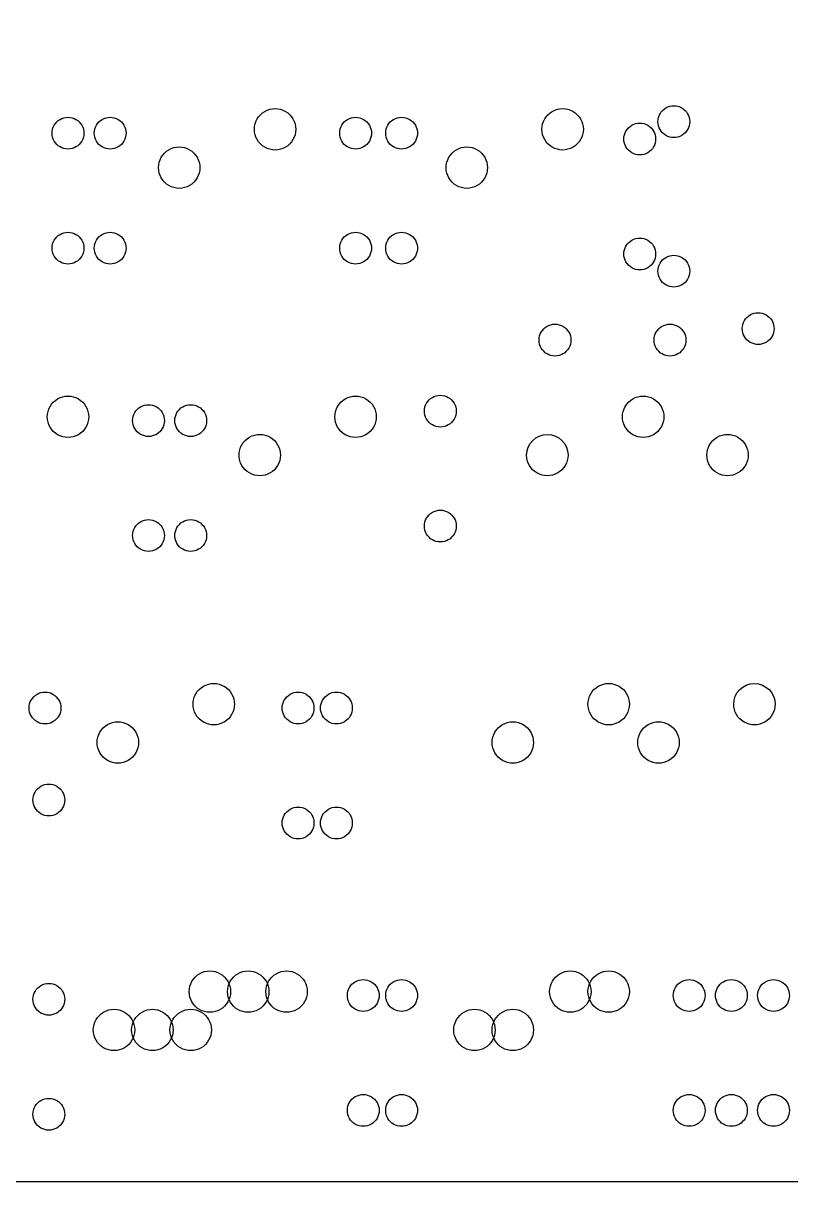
# Model space of a CAD drawing. Extents: x 2867 to 4104, y -2180 to -1756.
# Drawn here: x 3487.8 to 3632, y -2179.9 to -1962.2 of the extents above; entities that cross this region are included whole.
import ezdxf

# ---------------------------------------------------------------- set-up
doc = ezdxf.new("R2010")
doc.units = 0
doc.layers.get('0').update_dxf_attribs({"linetype": 'CONTINUOUS'})

msp = doc.modelspace()

# ---------------------------------------------------------------- linework, layer by layer
at = {"color": 7}
for points in [[(2867.184, -1755.8352), (4104.072, -1755.8352), (4104.072, -2179.9152), (2867.184, -2179.9152)], [(3612.996, -1980.7416)], [(3499.236, -1982.9016)], [(3507.156, -1982.9016)], [(3539.016, -1982.1816)], [(3553.236, -1982.9016)], [(3561.876, -1982.9016)], [(3593.016, -1982.1816)], [(3606.588, -1984.0032)], [(3521.016, -1989.3816)], [(3575.016, -1989.3816)], [(3619.368, -1997.3016)], [(3499.236, -2004.5016)], [(3507.156, -2004.5016)], [(3553.236, -2004.5016)], [(3561.876, -2004.5016)], [(3606.588, -2005.6032)], [(3612.996, -2008.8216)], [(3628.836, -2019.6216)], [(3590.676, -2021.7816)], [(3612.276, -2021.7816)], [(3569.148, -2035.1232)], [(3500.136, -2036.1816)], [(3514.356, -2036.9016)], [(3522.276, -2036.9016)], [(3554.136, -2036.1816)], [(3608.136, -2036.1816)], [(3536.136, -2043.3816)], [(3590.136, -2043.3816)], [(3623.976, -2043.3816)], [(3569.148, -2056.7232)], [(3514.356, -2058.5016)], [(3522.276, -2058.5016)], [(3494.916, -2090.9016)], [(3527.496, -2090.1816)], [(3542.436, -2090.9016)], [(3549.636, -2090.9016)], [(3601.656, -2090.1816)], [(3629.016, -2090.1816)], [(3509.496, -2097.3816)], [(3583.656, -2097.3816)], [(3611.016, -2097.3816)], [(3495.636, -2108.1816)], [(3542.436, -2112.5016)], [(3549.636, -2112.5016)], [(3495.636, -2145.6216)], [(3526.776, -2144.1816)], [(3533.976, -2144.1816)], [(3541.176, -2144.1816)], [(3554.676, -2144.9016)], [(3561.876, -2144.9016)], [(3594.456, -2144.1816)], [(3601.656, -2144.1816)], [(3615.876, -2144.9016)], [(3623.796, -2144.9016)], [(3631.716, -2144.9016)], [(3508.776, -2151.3816)], [(3515.976, -2151.3816)], [(3523.176, -2151.3816)], [(3576.456, -2151.3816)], [(3583.656, -2151.3816)], [(3495.636, -2167.2216)], [(3554.676, -2166.5016)], [(3561.876, -2166.5016)], [(3615.876, -2166.5016)], [(3623.796, -2166.5016)], [(3631.716, -2166.5016)]]:
    msp.add_lwpolyline(points, close=True, dxfattribs=at)
for points in [[(3533.184, -1978.814493), (3534.386951, -1978.119969), (3535.869049, -1978.119969), (3537.072, -1978.814493)], [(3587.184, -1978.814493), (3588.386951, -1978.119969), (3589.869049, -1978.119969), (3591.072, -1978.814493)], [(3607.02, -1980.7416), (3607.02, -1979.67409), (3607.58951, -1978.687671), (3608.514, -1978.153916)], [(3608.514, -1978.153916), (3609.43849, -1977.620161), (3610.57751, -1977.620161), (3611.502, -1978.153916)], [(3611.502, -1978.153916), (3612.42649, -1978.687671), (3612.996, -1979.67409), (3612.996, -1980.7416)], [(3493.26, -1982.9016), (3493.26, -1981.83409), (3493.82951, -1980.847671), (3494.754, -1980.313916)], [(3494.754, -1980.313916), (3495.67849, -1979.780161), (3496.81751, -1979.780161), (3497.742, -1980.313916)], [(3497.742, -1980.313916), (3498.66649, -1980.847671), (3499.236, -1981.83409), (3499.236, -1982.9016)], [(3501.18, -1982.9016), (3501.18, -1981.83409), (3501.74951, -1980.847671), (3502.674, -1980.313916)], [(3502.674, -1980.313916), (3503.59849, -1979.780161), (3504.73751, -1979.780161), (3505.662, -1980.313916)], [(3505.662, -1980.313916), (3506.58649, -1980.847671), (3507.156, -1981.83409), (3507.156, -1982.9016)], [(3531.24, -1982.1816), (3531.24, -1980.792551), (3531.981049, -1979.509018), (3533.184, -1978.814493)], [(3537.072, -1978.814493), (3538.274951, -1979.509018), (3539.016, -1980.792551), (3539.016, -1982.1816)], [(3547.26, -1982.9016), (3547.26, -1981.83409), (3547.82951, -1980.847671), (3548.754, -1980.313916)], [(3548.754, -1980.313916), (3549.67849, -1979.780161), (3550.81751, -1979.780161), (3551.742, -1980.313916)], [(3551.742, -1980.313916), (3552.66649, -1980.847671), (3553.236, -1981.83409), (3553.236, -1982.9016)], [(3555.9, -1982.9016), (3555.9, -1981.83409), (3556.46951, -1980.847671), (3557.394, -1980.313916)], [(3557.394, -1980.313916), (3558.31849, -1979.780161), (3559.45751, -1979.780161), (3560.382, -1980.313916)], [(3560.382, -1980.313916), (3561.30649, -1980.847671), (3561.876, -1981.83409), (3561.876, -1982.9016)], [(3585.24, -1982.1816), (3585.24, -1980.792551), (3585.981049, -1979.509018), (3587.184, -1978.814493)], [(3591.072, -1978.814493), (3592.274951, -1979.509018), (3593.016, -1980.792551), (3593.016, -1982.1816)], [(3608.514, -1983.329284), (3607.58951, -1982.795529), (3607.02, -1981.80911), (3607.02, -1980.7416)], [(3612.996, -1980.7416), (3612.996, -1981.80911), (3612.42649, -1982.795529), (3611.502, -1983.329284)], [(3494.754, -1985.489284), (3493.82951, -1984.955529), (3493.26, -1983.96911), (3493.26, -1982.9016)], [(3499.236, -1982.9016), (3499.236, -1983.96911), (3498.66649, -1984.955529), (3497.742, -1985.489284)], [(3502.674, -1985.489284), (3501.74951, -1984.955529), (3501.18, -1983.96911), (3501.18, -1982.9016)], [(3507.156, -1982.9016), (3507.156, -1983.96911), (3506.58649, -1984.955529), (3505.662, -1985.489284)], [(3533.184, -1985.548707), (3531.981049, -1984.854182), (3531.24, -1983.570649), (3531.24, -1982.1816)], [(3539.016, -1982.1816), (3539.016, -1983.570649), (3538.274951, -1984.854182), (3537.072, -1985.548707)], [(3548.754, -1985.489284), (3547.82951, -1984.955529), (3547.26, -1983.96911), (3547.26, -1982.9016)], [(3553.236, -1982.9016), (3553.236, -1983.96911), (3552.66649, -1984.955529), (3551.742, -1985.489284)], [(3557.394, -1985.489284), (3556.46951, -1984.955529), (3555.9, -1983.96911), (3555.9, -1982.9016)], [(3561.876, -1982.9016), (3561.876, -1983.96911), (3561.30649, -1984.955529), (3560.382, -1985.489284)], [(3587.184, -1985.548707), (3585.981049, -1984.854182), (3585.24, -1983.570649), (3585.24, -1982.1816)], [(3593.016, -1982.1816), (3593.016, -1983.570649), (3592.274951, -1984.854182), (3591.072, -1985.548707)], [(3600.612, -1984.0032), (3600.612, -1982.93569), (3601.18151, -1981.949271), (3602.106, -1981.415516)], [(3602.106, -1981.415516), (3603.03049, -1980.881761), (3604.16951, -1980.881761), (3605.094, -1981.415516)], [(3605.094, -1981.415516), (3606.01849, -1981.949271), (3606.588, -1982.93569), (3606.588, -1984.0032)], [(3602.106, -1986.590884), (3601.18151, -1986.057129), (3600.612, -1985.07071), (3600.612, -1984.0032)], [(3606.588, -1984.0032), (3606.588, -1985.07071), (3606.01849, -1986.057129), (3605.094, -1986.590884)], [(3611.502, -1983.329284), (3610.57751, -1983.863039), (3609.43849, -1983.863039), (3608.514, -1983.329284)], [(3497.742, -1985.489284), (3496.81751, -1986.023039), (3495.67849, -1986.023039), (3494.754, -1985.489284)], [(3505.662, -1985.489284), (3504.73751, -1986.023039), (3503.59849, -1986.023039), (3502.674, -1985.489284)], [(3513.24, -1989.3816), (3513.24, -1987.992551), (3513.981049, -1986.709018), (3515.184, -1986.014493)], [(3515.184, -1986.014493), (3516.386951, -1985.319969), (3517.869049, -1985.319969), (3519.072, -1986.014493)], [(3519.072, -1986.014493), (3520.274951, -1986.709018), (3521.016, -1987.992551), (3521.016, -1989.3816)], [(3537.072, -1985.548707), (3535.869049, -1986.243231), (3534.386951, -1986.243231), (3533.184, -1985.548707)], [(3551.742, -1985.489284), (3550.81751, -1986.023039), (3549.67849, -1986.023039), (3548.754, -1985.489284)], [(3560.382, -1985.489284), (3559.45751, -1986.023039), (3558.31849, -1986.023039), (3557.394, -1985.489284)], [(3567.24, -1989.3816), (3567.24, -1987.992551), (3567.981049, -1986.709018), (3569.184, -1986.014493)], [(3569.184, -1986.014493), (3570.386951, -1985.319969), (3571.869049, -1985.319969), (3573.072, -1986.014493)], [(3573.072, -1986.014493), (3574.274951, -1986.709018), (3575.016, -1987.992551), (3575.016, -1989.3816)], [(3591.072, -1985.548707), (3589.869049, -1986.243231), (3588.386951, -1986.243231), (3587.184, -1985.548707)], [(3605.094, -1986.590884), (3604.16951, -1987.124639), (3603.03049, -1987.124639), (3602.106, -1986.590884)], [(3515.184, -1992.748707), (3513.981049, -1992.054182), (3513.24, -1990.770649), (3513.24, -1989.3816)], [(3521.016, -1989.3816), (3521.016, -1990.770649), (3520.274951, -1992.054182), (3519.072, -1992.748707)], [(3569.184, -1992.748707), (3567.981049, -1992.054182), (3567.24, -1990.770649), (3567.24, -1989.3816)], [(3575.016, -1989.3816), (3575.016, -1990.770649), (3574.274951, -1992.054182), (3573.072, -1992.748707)], [(3519.072, -1992.748707), (3517.869049, -1993.443231), (3516.386951, -1993.443231), (3515.184, -1992.748707)], [(3573.072, -1992.748707), (3571.869049, -1993.443231), (3570.386951, -1993.443231), (3569.184, -1992.748707)], [(3493.26, -2004.5016), (3493.26, -2003.43409), (3493.82951, -2002.447671), (3494.754, -2001.913916)], [(3494.754, -2001.913916), (3495.67849, -2001.380161), (3496.81751, -2001.380161), (3497.742, -2001.913916)], [(3497.742, -2001.913916), (3498.66649, -2002.447671), (3499.236, -2003.43409), (3499.236, -2004.5016)], [(3501.18, -2004.5016), (3501.18, -2003.43409), (3501.74951, -2002.447671), (3502.674, -2001.913916)], [(3502.674, -2001.913916), (3503.59849, -2001.380161), (3504.73751, -2001.380161), (3505.662, -2001.913916)], [(3505.662, -2001.913916), (3506.58649, -2002.447671), (3507.156, -2003.43409), (3507.156, -2004.5016)], [(3547.26, -2004.5016), (3547.26, -2003.43409), (3547.82951, -2002.447671), (3548.754, -2001.913916)], [(3548.754, -2001.913916), (3549.67849, -2001.380161), (3550.81751, -2001.380161), (3551.742, -2001.913916)], [(3551.742, -2001.913916), (3552.66649, -2002.447671), (3553.236, -2003.43409), (3553.236, -2004.5016)], [(3555.9, -2004.5016), (3555.9, -2003.43409), (3556.46951, -2002.447671), (3557.394, -2001.913916)], [(3557.394, -2001.913916), (3558.31849, -2001.380161), (3559.45751, -2001.380161), (3560.382, -2001.913916)], [(3560.382, -2001.913916), (3561.30649, -2002.447671), (3561.876, -2003.43409), (3561.876, -2004.5016)], [(3602.106, -2003.015516), (3603.03049, -2002.481761), (3604.16951, -2002.481761), (3605.094, -2003.015516)], [(3494.754, -2007.089284), (3493.82951, -2006.555529), (3493.26, -2005.56911), (3493.26, -2004.5016)], [(3499.236, -2004.5016), (3499.236, -2005.56911), (3498.66649, -2006.555529), (3497.742, -2007.089284)], [(3502.674, -2007.089284), (3501.74951, -2006.555529), (3501.18, -2005.56911), (3501.18, -2004.5016)], [(3507.156, -2004.5016), (3507.156, -2005.56911), (3506.58649, -2006.555529), (3505.662, -2007.089284)], [(3548.754, -2007.089284), (3547.82951, -2006.555529), (3547.26, -2005.56911), (3547.26, -2004.5016)], [(3553.236, -2004.5016), (3553.236, -2005.56911), (3552.66649, -2006.555529), (3551.742, -2007.089284)], [(3557.394, -2007.089284), (3556.46951, -2006.555529), (3555.9, -2005.56911), (3555.9, -2004.5016)], [(3561.876, -2004.5016), (3561.876, -2005.56911), (3561.30649, -2006.555529), (3560.382, -2007.089284)], [(3600.612, -2005.6032), (3600.612, -2004.53569), (3601.18151, -2003.549271), (3602.106, -2003.015516)], [(3605.094, -2003.015516), (3606.01849, -2003.549271), (3606.588, -2004.53569), (3606.588, -2005.6032)], [(3602.106, -2008.190884), (3601.18151, -2007.657129), (3600.612, -2006.67071), (3600.612, -2005.6032)], [(3606.588, -2005.6032), (3606.588, -2006.67071), (3606.01849, -2007.657129), (3605.094, -2008.190884)], [(3607.02, -2008.8216), (3607.02, -2007.75409), (3607.58951, -2006.767671), (3608.514, -2006.233916)], [(3608.514, -2006.233916), (3609.43849, -2005.700161), (3610.57751, -2005.700161), (3611.502, -2006.233916)], [(3611.502, -2006.233916), (3612.42649, -2006.767671), (3612.996, -2007.75409), (3612.996, -2008.8216)], [(3497.742, -2007.089284), (3496.81751, -2007.623039), (3495.67849, -2007.623039), (3494.754, -2007.089284)], [(3505.662, -2007.089284), (3504.73751, -2007.623039), (3503.59849, -2007.623039), (3502.674, -2007.089284)], [(3551.742, -2007.089284), (3550.81751, -2007.623039), (3549.67849, -2007.623039), (3548.754, -2007.089284)], [(3560.382, -2007.089284), (3559.45751, -2007.623039), (3558.31849, -2007.623039), (3557.394, -2007.089284)], [(3605.094, -2008.190884), (3604.16951, -2008.724639), (3603.03049, -2008.724639), (3602.106, -2008.190884)], [(3608.514, -2011.409284), (3607.58951, -2010.875529), (3607.02, -2009.88911), (3607.02, -2008.8216)], [(3612.996, -2008.8216), (3612.996, -2009.88911), (3612.42649, -2010.875529), (3611.502, -2011.409284)], [(3611.502, -2011.409284), (3610.57751, -2011.943039), (3609.43849, -2011.943039), (3608.514, -2011.409284)], [(3622.86, -2019.6216), (3622.86, -2018.55409), (3623.42951, -2017.567671), (3624.354, -2017.033916)], [(3624.354, -2017.033916), (3625.27849, -2016.500161), (3626.41751, -2016.500161), (3627.342, -2017.033916)], [(3627.342, -2017.033916), (3628.26649, -2017.567671), (3628.836, -2018.55409), (3628.836, -2019.6216)], [(3584.7, -2021.7816), (3584.7, -2020.71409), (3585.26951, -2019.727671), (3586.194, -2019.193916)], [(3586.194, -2019.193916), (3587.11849, -2018.660161), (3588.25751, -2018.660161), (3589.182, -2019.193916)], [(3589.182, -2019.193916), (3590.10649, -2019.727671), (3590.676, -2020.71409), (3590.676, -2021.7816)], [(3606.3, -2021.7816), (3606.3, -2020.71409), (3606.86951, -2019.727671), (3607.794, -2019.193916)], [(3607.794, -2019.193916), (3608.71849, -2018.660161), (3609.85751, -2018.660161), (3610.782, -2019.193916)], [(3610.782, -2019.193916), (3611.70649, -2019.727671), (3612.276, -2020.71409), (3612.276, -2021.7816)], [(3624.354, -2022.209284), (3623.42951, -2021.675529), (3622.86, -2020.68911), (3622.86, -2019.6216)], [(3628.836, -2019.6216), (3628.836, -2020.68911), (3628.26649, -2021.675529), (3627.342, -2022.209284)], [(3586.194, -2024.369284), (3585.26951, -2023.835529), (3584.7, -2022.84911), (3584.7, -2021.7816)], [(3590.676, -2021.7816), (3590.676, -2022.84911), (3590.10649, -2023.835529), (3589.182, -2024.369284)], [(3607.794, -2024.369284), (3606.86951, -2023.835529), (3606.3, -2022.84911), (3606.3, -2021.7816)], [(3612.276, -2021.7816), (3612.276, -2022.84911), (3611.70649, -2023.835529), (3610.782, -2024.369284)], [(3589.182, -2024.369284), (3588.25751, -2024.903039), (3587.11849, -2024.903039), (3586.194, -2024.369284)], [(3610.782, -2024.369284), (3609.85751, -2024.903039), (3608.71849, -2024.903039), (3607.794, -2024.369284)], [(3627.342, -2022.209284), (3626.41751, -2022.743039), (3625.27849, -2022.743039), (3624.354, -2022.209284)], [(3492.36, -2036.1816), (3492.36, -2034.792551), (3493.101049, -2033.509018), (3494.304, -2032.814493)], [(3494.304, -2032.814493), (3495.506951, -2032.119969), (3496.989049, -2032.119969), (3498.192, -2032.814493)], [(3498.192, -2032.814493), (3499.394951, -2033.509018), (3500.136, -2034.792551), (3500.136, -2036.1816)], [(3546.36, -2036.1816), (3546.36, -2034.792551), (3547.101049, -2033.509018), (3548.304, -2032.814493)], [(3548.304, -2032.814493), (3549.506951, -2032.119969), (3550.989049, -2032.119969), (3552.192, -2032.814493)], [(3552.192, -2032.814493), (3553.394951, -2033.509018), (3554.136, -2034.792551), (3554.136, -2036.1816)], [(3563.172, -2035.1232), (3563.172, -2034.05569), (3563.74151, -2033.069271), (3564.666, -2032.535516)], [(3564.666, -2032.535516), (3565.59049, -2032.001761), (3566.72951, -2032.001761), (3567.654, -2032.535516)], [(3567.654, -2032.535516), (3568.57849, -2033.069271), (3569.148, -2034.05569), (3569.148, -2035.1232)], [(3600.36, -2036.1816), (3600.36, -2034.792551), (3601.101049, -2033.509018), (3602.304, -2032.814493)], [(3602.304, -2032.814493), (3603.506951, -2032.119969), (3604.989049, -2032.119969), (3606.192, -2032.814493)], [(3606.192, -2032.814493), (3607.394951, -2033.509018), (3608.136, -2034.792551), (3608.136, -2036.1816)], [(3508.38, -2036.9016), (3508.38, -2035.83409), (3508.94951, -2034.847671), (3509.874, -2034.313916)], [(3509.874, -2034.313916), (3510.79849, -2033.780161), (3511.93751, -2033.780161), (3512.862, -2034.313916)], [(3512.862, -2034.313916), (3513.78649, -2034.847671), (3514.356, -2035.83409), (3514.356, -2036.9016)], [(3516.3, -2036.9016), (3516.3, -2035.83409), (3516.86951, -2034.847671), (3517.794, -2034.313916)], [(3517.794, -2034.313916), (3518.71849, -2033.780161), (3519.85751, -2033.780161), (3520.782, -2034.313916)], [(3520.782, -2034.313916), (3521.70649, -2034.847671), (3522.276, -2035.83409), (3522.276, -2036.9016)], [(3564.666, -2037.710884), (3563.74151, -2037.177129), (3563.172, -2036.19071), (3563.172, -2035.1232)], [(3569.148, -2035.1232), (3569.148, -2036.19071), (3568.57849, -2037.177129), (3567.654, -2037.710884)], [(3494.304, -2039.548707), (3493.101049, -2038.854182), (3492.36, -2037.570649), (3492.36, -2036.1816)], [(3500.136, -2036.1816), (3500.136, -2037.570649), (3499.394951, -2038.854182), (3498.192, -2039.548707)], [(3509.874, -2039.489284), (3508.94951, -2038.955529), (3508.38, -2037.96911), (3508.38, -2036.9016)], [(3514.356, -2036.9016), (3514.356, -2037.96911), (3513.78649, -2038.955529), (3512.862, -2039.489284)], [(3517.794, -2039.489284), (3516.86951, -2038.955529), (3516.3, -2037.96911), (3516.3, -2036.9016)], [(3522.276, -2036.9016), (3522.276, -2037.96911), (3521.70649, -2038.955529), (3520.782, -2039.489284)], [(3548.304, -2039.548707), (3547.101049, -2038.854182), (3546.36, -2037.570649), (3546.36, -2036.1816)], [(3554.136, -2036.1816), (3554.136, -2037.570649), (3553.394951, -2038.854182), (3552.192, -2039.548707)], [(3602.304, -2039.548707), (3601.101049, -2038.854182), (3600.36, -2037.570649), (3600.36, -2036.1816)], [(3608.136, -2036.1816), (3608.136, -2037.570649), (3607.394951, -2038.854182), (3606.192, -2039.548707)], [(3498.192, -2039.548707), (3496.989049, -2040.243231), (3495.506951, -2040.243231), (3494.304, -2039.548707)], [(3512.862, -2039.489284), (3511.93751, -2040.023039), (3510.79849, -2040.023039), (3509.874, -2039.489284)], [(3520.782, -2039.489284), (3519.85751, -2040.023039), (3518.71849, -2040.023039), (3517.794, -2039.489284)], [(3530.304, -2040.014493), (3531.506951, -2039.319969), (3532.989049, -2039.319969), (3534.192, -2040.014493)], [(3552.192, -2039.548707), (3550.989049, -2040.243231), (3549.506951, -2040.243231), (3548.304, -2039.548707)], [(3567.654, -2037.710884), (3566.72951, -2038.244639), (3565.59049, -2038.244639), (3564.666, -2037.710884)], [(3582.36, -2043.3816), (3582.360001, -2041.234317), (3584.100717, -2039.493601), (3586.248, -2039.493601)], [(3586.248, -2039.493601), (3588.395283, -2039.493601), (3590.135999, -2041.234317), (3590.136, -2043.3816)], [(3606.192, -2039.548707), (3604.989049, -2040.243231), (3603.506951, -2040.243231), (3602.304, -2039.548707)], [(3618.144, -2040.014493), (3619.346951, -2039.319969), (3620.829049, -2039.319969), (3622.032, -2040.014493)], [(3528.36, -2043.3816), (3528.36, -2041.992551), (3529.101049, -2040.709018), (3530.304, -2040.014493)], [(3534.192, -2040.014493), (3535.394951, -2040.709018), (3536.136, -2041.992551), (3536.136, -2043.3816)], [(3616.2, -2043.3816), (3616.2, -2041.992551), (3616.941049, -2040.709018), (3618.144, -2040.014493)], [(3622.032, -2040.014493), (3623.234951, -2040.709018), (3623.976, -2041.992551), (3623.976, -2043.3816)], [(3530.304, -2046.748707), (3529.101049, -2046.054182), (3528.36, -2044.770649), (3528.36, -2043.3816)], [(3536.136, -2043.3816), (3536.136, -2044.770649), (3535.394951, -2046.054182), (3534.192, -2046.748707)], [(3584.304, -2046.748707), (3583.101049, -2046.054182), (3582.36, -2044.770649), (3582.36, -2043.3816)], [(3590.136, -2043.3816), (3590.136, -2044.770649), (3589.394951, -2046.054182), (3588.192, -2046.748707)], [(3618.144, -2046.748707), (3616.941049, -2046.054182), (3616.2, -2044.770649), (3616.2, -2043.3816)], [(3623.976, -2043.3816), (3623.976, -2044.770649), (3623.234951, -2046.054182), (3622.032, -2046.748707)], [(3534.192, -2046.748707), (3532.989049, -2047.443231), (3531.506951, -2047.443231), (3530.304, -2046.748707)], [(3588.192, -2046.748707), (3586.989049, -2047.443231), (3585.506951, -2047.443231), (3584.304, -2046.748707)], [(3622.032, -2046.748707), (3620.829049, -2047.443231), (3619.346951, -2047.443231), (3618.144, -2046.748707)], [(3563.172, -2056.7232), (3563.172, -2055.65569), (3563.74151, -2054.669271), (3564.666, -2054.135516)], [(3564.666, -2054.135516), (3565.59049, -2053.601761), (3566.72951, -2053.601761), (3567.654, -2054.135516)], [(3567.654, -2054.135516), (3568.57849, -2054.669271), (3569.148, -2055.65569), (3569.148, -2056.7232)], [(3508.38, -2058.5016), (3508.38, -2057.43409), (3508.94951, -2056.447671), (3509.874, -2055.913916)], [(3509.874, -2055.913916), (3510.79849, -2055.380161), (3511.93751, -2055.380161), (3512.862, -2055.913916)], [(3512.862, -2055.913916), (3513.78649, -2056.447671), (3514.356, -2057.43409), (3514.356, -2058.5016)], [(3516.3, -2058.5016), (3516.3, -2057.43409), (3516.86951, -2056.447671), (3517.794, -2055.913916)], [(3517.794, -2055.913916), (3518.71849, -2055.380161), (3519.85751, -2055.380161), (3520.782, -2055.913916)], [(3520.782, -2055.913916), (3521.70649, -2056.447671), (3522.276, -2057.43409), (3522.276, -2058.5016)], [(3564.666, -2059.310884), (3563.74151, -2058.777129), (3563.172, -2057.79071), (3563.172, -2056.7232)], [(3569.148, -2056.7232), (3569.148, -2057.79071), (3568.57849, -2058.777129), (3567.654, -2059.310884)], [(3509.874, -2061.089284), (3508.94951, -2060.555529), (3508.38, -2059.56911), (3508.38, -2058.5016)], [(3514.356, -2058.5016), (3514.356, -2059.56911), (3513.78649, -2060.555529), (3512.862, -2061.089284)], [(3517.794, -2061.089284), (3516.86951, -2060.555529), (3516.3, -2059.56911), (3516.3, -2058.5016)], [(3522.276, -2058.5016), (3522.276, -2059.56911), (3521.70649, -2060.555529), (3520.782, -2061.089284)], [(3512.862, -2061.089284), (3511.93751, -2061.623039), (3510.79849, -2061.623039), (3509.874, -2061.089284)], [(3520.782, -2061.089284), (3519.85751, -2061.623039), (3518.71849, -2061.623039), (3517.794, -2061.089284)], [(3567.654, -2059.310884), (3566.72951, -2059.844639), (3565.59049, -2059.844639), (3564.666, -2059.310884)], [(3519.72, -2090.1816), (3519.72, -2088.792551), (3520.461049, -2087.509018), (3521.664, -2086.814493)], [(3521.664, -2086.814493), (3522.866951, -2086.119969), (3524.349049, -2086.119969), (3525.552, -2086.814493)], [(3525.552, -2086.814493), (3526.754951, -2087.509018), (3527.496, -2088.792551), (3527.496, -2090.1816)], [(3593.88, -2090.1816), (3593.88, -2088.792551), (3594.621049, -2087.509018), (3595.824, -2086.814493)], [(3595.824, -2086.814493), (3597.026951, -2086.119969), (3598.509049, -2086.119969), (3599.712, -2086.814493)], [(3599.712, -2086.814493), (3600.914951, -2087.509018), (3601.656, -2088.792551), (3601.656, -2090.1816)], [(3621.24, -2090.1816), (3621.240001, -2088.034317), (3622.980717, -2086.293601), (3625.128, -2086.293601)], [(3625.128, -2086.293601), (3627.275283, -2086.293601), (3629.015999, -2088.034317), (3629.016, -2090.1816)], [(3488.94, -2090.9016), (3488.94, -2089.83409), (3489.50951, -2088.847671), (3490.434, -2088.313916)], [(3490.434, -2088.313916), (3491.35849, -2087.780161), (3492.49751, -2087.780161), (3493.422, -2088.313916)], [(3493.422, -2088.313916), (3494.34649, -2088.847671), (3494.916, -2089.83409), (3494.916, -2090.9016)], [(3536.46, -2090.9016), (3536.46, -2089.83409), (3537.02951, -2088.847671), (3537.954, -2088.313916)], [(3537.954, -2088.313916), (3538.87849, -2087.780161), (3540.01751, -2087.780161), (3540.942, -2088.313916)], [(3540.942, -2088.313916), (3541.86649, -2088.847671), (3542.436, -2089.83409), (3542.436, -2090.9016)], [(3543.66, -2090.9016), (3543.66, -2089.83409), (3544.22951, -2088.847671), (3545.154, -2088.313916)], [(3545.154, -2088.313916), (3546.07849, -2087.780161), (3547.21751, -2087.780161), (3548.142, -2088.313916)], [(3548.142, -2088.313916), (3549.06649, -2088.847671), (3549.636, -2089.83409), (3549.636, -2090.9016)], [(3490.434, -2093.489284), (3489.50951, -2092.955529), (3488.94, -2091.96911), (3488.94, -2090.9016)], [(3494.916, -2090.9016), (3494.916, -2091.96911), (3494.34649, -2092.955529), (3493.422, -2093.489284)], [(3521.664, -2093.548707), (3520.461049, -2092.854182), (3519.72, -2091.570649), (3519.72, -2090.1816)], [(3527.496, -2090.1816), (3527.496, -2091.570649), (3526.754951, -2092.854182), (3525.552, -2093.548707)], [(3537.954, -2093.489284), (3537.02951, -2092.955529), (3536.46, -2091.96911), (3536.46, -2090.9016)], [(3542.436, -2090.9016), (3542.436, -2091.96911), (3541.86649, -2092.955529), (3540.942, -2093.489284)], [(3545.154, -2093.489284), (3544.22951, -2092.955529), (3543.66, -2091.96911), (3543.66, -2090.9016)], [(3549.636, -2090.9016), (3549.636, -2091.96911), (3549.06649, -2092.955529), (3548.142, -2093.489284)], [(3595.824, -2093.548707), (3594.621049, -2092.854182), (3593.88, -2091.570649), (3593.88, -2090.1816)], [(3601.656, -2090.1816), (3601.656, -2091.570649), (3600.914951, -2092.854182), (3599.712, -2093.548707)], [(3623.184, -2093.548707), (3621.981049, -2092.854182), (3621.24, -2091.570649), (3621.24, -2090.1816)], [(3629.016, -2090.1816), (3629.016, -2091.570649), (3628.274951, -2092.854182), (3627.072, -2093.548707)], [(3493.422, -2093.489284), (3492.49751, -2094.023039), (3491.35849, -2094.023039), (3490.434, -2093.489284)], [(3501.72, -2097.3816), (3501.72, -2095.992551), (3502.461049, -2094.709018), (3503.664, -2094.014493)], [(3503.664, -2094.014493), (3504.866951, -2093.319969), (3506.349049, -2093.319969), (3507.552, -2094.014493)], [(3507.552, -2094.014493), (3508.754951, -2094.709018), (3509.496, -2095.992551), (3509.496, -2097.3816)], [(3525.552, -2093.548707), (3524.349049, -2094.243231), (3522.866951, -2094.243231), (3521.664, -2093.548707)], [(3540.942, -2093.489284), (3540.01751, -2094.023039), (3538.87849, -2094.023039), (3537.954, -2093.489284)], [(3548.142, -2093.489284), (3547.21751, -2094.023039), (3546.07849, -2094.023039), (3545.154, -2093.489284)], [(3575.88, -2097.3816), (3575.88, -2095.992551), (3576.621049, -2094.709018), (3577.824, -2094.014493)], [(3577.824, -2094.014493), (3579.026951, -2093.319969), (3580.509049, -2093.319969), (3581.712, -2094.014493)], [(3581.712, -2094.014493), (3582.914951, -2094.709018), (3583.656, -2095.992551), (3583.656, -2097.3816)], [(3599.712, -2093.548707), (3598.509049, -2094.243231), (3597.026951, -2094.243231), (3595.824, -2093.548707)], [(3603.24, -2097.3816), (3603.24, -2095.992551), (3603.981049, -2094.709018), (3605.184, -2094.014493)], [(3605.184, -2094.014493), (3606.386951, -2093.319969), (3607.869049, -2093.319969), (3609.072, -2094.014493)], [(3609.072, -2094.014493), (3610.274951, -2094.709018), (3611.016, -2095.992551), (3611.016, -2097.3816)], [(3627.072, -2093.548707), (3625.869049, -2094.243231), (3624.386951, -2094.243231), (3623.184, -2093.548707)], [(3503.664, -2100.748707), (3502.461049, -2100.054182), (3501.72, -2098.770649), (3501.72, -2097.3816)], [(3509.496, -2097.3816), (3509.496, -2098.770649), (3508.754951, -2100.054182), (3507.552, -2100.748707)], [(3577.824, -2100.748707), (3576.621049, -2100.054182), (3575.88, -2098.770649), (3575.88, -2097.3816)], [(3583.656, -2097.3816), (3583.656, -2098.770649), (3582.914951, -2100.054182), (3581.712, -2100.748707)], [(3605.184, -2100.748707), (3603.981049, -2100.054182), (3603.24, -2098.770649), (3603.24, -2097.3816)], [(3611.016, -2097.3816), (3611.016, -2098.770649), (3610.274951, -2100.054182), (3609.072, -2100.748707)], [(3507.552, -2100.748707), (3506.349049, -2101.443231), (3504.866951, -2101.443231), (3503.664, -2100.748707)], [(3581.712, -2100.748707), (3580.509049, -2101.443231), (3579.026951, -2101.443231), (3577.824, -2100.748707)], [(3609.072, -2100.748707), (3607.869049, -2101.443231), (3606.386951, -2101.443231), (3605.184, -2100.748707)], [(3489.66, -2108.1816), (3489.66, -2107.11409), (3490.22951, -2106.127671), (3491.154, -2105.593916)], [(3491.154, -2105.593916), (3492.07849, -2105.060161), (3493.21751, -2105.060161), (3494.142, -2105.593916)], [(3494.142, -2105.593916), (3495.06649, -2106.127671), (3495.636, -2107.11409), (3495.636, -2108.1816)], [(3491.154, -2110.769284), (3490.22951, -2110.235529), (3489.66, -2109.24911), (3489.66, -2108.1816)], [(3495.636, -2108.1816), (3495.636, -2109.24911), (3495.06649, -2110.235529), (3494.142, -2110.769284)], [(3494.142, -2110.769284), (3493.21751, -2111.303039), (3492.07849, -2111.303039), (3491.154, -2110.769284)], [(3536.46, -2112.5016), (3536.46, -2111.43409), (3537.02951, -2110.447671), (3537.954, -2109.913916)], [(3537.954, -2109.913916), (3538.87849, -2109.380161), (3540.01751, -2109.380161), (3540.942, -2109.913916)], [(3540.942, -2109.913916), (3541.86649, -2110.447671), (3542.436, -2111.43409), (3542.436, -2112.5016)], [(3543.66, -2112.5016), (3543.66, -2111.43409), (3544.22951, -2110.447671), (3545.154, -2109.913916)], [(3545.154, -2109.913916), (3546.07849, -2109.380161), (3547.21751, -2109.380161), (3548.142, -2109.913916)], [(3548.142, -2109.913916), (3549.06649, -2110.447671), (3549.636, -2111.43409), (3549.636, -2112.5016)], [(3537.954, -2115.089284), (3537.02951, -2114.555529), (3536.46, -2113.56911), (3536.46, -2112.5016)], [(3542.436, -2112.5016), (3542.436, -2113.56911), (3541.86649, -2114.555529), (3540.942, -2115.089284)], [(3545.154, -2115.089284), (3544.22951, -2114.555529), (3543.66, -2113.56911), (3543.66, -2112.5016)], [(3549.636, -2112.5016), (3549.636, -2113.56911), (3549.06649, -2114.555529), (3548.142, -2115.089284)], [(3540.942, -2115.089284), (3540.01751, -2115.623039), (3538.87849, -2115.623039), (3537.954, -2115.089284)], [(3548.142, -2115.089284), (3547.21751, -2115.623039), (3546.07849, -2115.623039), (3545.154, -2115.089284)], [(3519, -2144.1816), (3519, -2142.792551), (3519.741049, -2141.509018), (3520.944, -2140.814493)], [(3520.944, -2140.814493), (3522.146951, -2140.119969), (3523.629049, -2140.119969), (3524.832, -2140.814493)], [(3524.832, -2140.814493), (3526.034951, -2141.509018), (3526.776, -2142.792551), (3526.776, -2144.1816)], [(3526.2, -2144.1816), (3526.2, -2142.792551), (3526.941049, -2141.509018), (3528.144, -2140.814493)], [(3528.144, -2140.814493), (3529.346951, -2140.119969), (3530.829049, -2140.119969), (3532.032, -2140.814493)], [(3532.032, -2140.814493), (3533.234951, -2141.509018), (3533.976, -2142.792551), (3533.976, -2144.1816)], [(3533.4, -2144.1816), (3533.4, -2142.792551), (3534.141049, -2141.509018), (3535.344, -2140.814493)], [(3535.344, -2140.814493), (3536.546951, -2140.119969), (3538.029049, -2140.119969), (3539.232, -2140.814493)], [(3539.232, -2140.814493), (3540.434951, -2141.509018), (3541.176, -2142.792551), (3541.176, -2144.1816)], [(3550.194, -2142.313916), (3551.11849, -2141.780161), (3552.25751, -2141.780161), (3553.182, -2142.313916)], [(3557.394, -2142.313916), (3558.31849, -2141.780161), (3559.45751, -2141.780161), (3560.382, -2142.313916)], [(3586.68, -2144.1816), (3586.68, -2142.792551), (3587.421049, -2141.509018), (3588.624, -2140.814493)], [(3588.624, -2140.814493), (3589.826951, -2140.119969), (3591.309049, -2140.119969), (3592.512, -2140.814493)], [(3592.512, -2140.814493), (3593.714951, -2141.509018), (3594.456, -2142.792551), (3594.456, -2144.1816)], [(3593.88, -2144.1816), (3593.88, -2142.792551), (3594.621049, -2141.509018), (3595.824, -2140.814493)], [(3595.824, -2140.814493), (3597.026951, -2140.119969), (3598.509049, -2140.119969), (3599.712, -2140.814493)], [(3599.712, -2140.814493), (3600.914951, -2141.509018), (3601.656, -2142.792551), (3601.656, -2144.1816)], [(3611.394, -2142.313916), (3612.31849, -2141.780161), (3613.45751, -2141.780161), (3614.382, -2142.313916)], [(3619.314, -2142.313916), (3620.23849, -2141.780161), (3621.37751, -2141.780161), (3622.302, -2142.313916)], [(3627.234, -2142.313916), (3628.15849, -2141.780161), (3629.29751, -2141.780161), (3630.222, -2142.313916)], [(3489.66, -2145.6216), (3489.66, -2144.55409), (3490.22951, -2143.567671), (3491.154, -2143.033916)], [(3491.154, -2143.033916), (3492.07849, -2142.500161), (3493.21751, -2142.500161), (3494.142, -2143.033916)], [(3494.142, -2143.033916), (3495.06649, -2143.567671), (3495.636, -2144.55409), (3495.636, -2145.6216)], [(3548.7, -2144.9016), (3548.7, -2143.83409), (3549.26951, -2142.847671), (3550.194, -2142.313916)], [(3553.182, -2142.313916), (3554.10649, -2142.847671), (3554.676, -2143.83409), (3554.676, -2144.9016)], [(3555.9, -2144.9016), (3555.9, -2143.83409), (3556.46951, -2142.847671), (3557.394, -2142.313916)], [(3560.382, -2142.313916), (3561.30649, -2142.847671), (3561.876, -2143.83409), (3561.876, -2144.9016)], [(3609.9, -2144.9016), (3609.9, -2143.83409), (3610.46951, -2142.847671), (3611.394, -2142.313916)], [(3614.382, -2142.313916), (3615.30649, -2142.847671), (3615.876, -2143.83409), (3615.876, -2144.9016)], [(3617.82, -2144.9016), (3617.82, -2143.83409), (3618.38951, -2142.847671), (3619.314, -2142.313916)], [(3622.302, -2142.313916), (3623.22649, -2142.847671), (3623.796, -2143.83409), (3623.796, -2144.9016)], [(3625.74, -2144.9016), (3625.74, -2143.83409), (3626.30951, -2142.847671), (3627.234, -2142.313916)], [(3630.222, -2142.313916), (3631.14649, -2142.847671), (3631.716, -2143.83409), (3631.716, -2144.9016)], [(3491.154, -2148.209284), (3490.22951, -2147.675529), (3489.66, -2146.68911), (3489.66, -2145.6216)], [(3495.636, -2145.6216), (3495.636, -2146.68911), (3495.06649, -2147.675529), (3494.142, -2148.209284)], [(3520.944, -2147.548707), (3519.741049, -2146.854182), (3519, -2145.570649), (3519, -2144.1816)], [(3526.776, -2144.1816), (3526.776, -2145.570649), (3526.034951, -2146.854182), (3524.832, -2147.548707)], [(3528.144, -2147.548707), (3526.941049, -2146.854182), (3526.2, -2145.570649), (3526.2, -2144.1816)], [(3533.976, -2144.1816), (3533.976, -2145.570649), (3533.234951, -2146.854182), (3532.032, -2147.548707)], [(3535.344, -2147.548707), (3534.141049, -2146.854182), (3533.4, -2145.570649), (3533.4, -2144.1816)], [(3541.176, -2144.1816), (3541.176, -2145.570649), (3540.434951, -2146.854182), (3539.232, -2147.548707)], [(3550.194, -2147.489284), (3549.26951, -2146.955529), (3548.7, -2145.96911), (3548.7, -2144.9016)], [(3554.676, -2144.9016), (3554.676, -2145.96911), (3554.10649, -2146.955529), (3553.182, -2147.489284)], [(3557.394, -2147.489284), (3556.46951, -2146.955529), (3555.9, -2145.96911), (3555.9, -2144.9016)], [(3561.876, -2144.9016), (3561.876, -2145.96911), (3561.30649, -2146.955529), (3560.382, -2147.489284)], [(3588.624, -2147.548707), (3587.421049, -2146.854182), (3586.68, -2145.570649), (3586.68, -2144.1816)], [(3594.456, -2144.1816), (3594.456, -2145.570649), (3593.714951, -2146.854182), (3592.512, -2147.548707)], [(3595.824, -2147.548707), (3594.621049, -2146.854182), (3593.88, -2145.570649), (3593.88, -2144.1816)], [(3601.656, -2144.1816), (3601.656, -2145.570649), (3600.914951, -2146.854182), (3599.712, -2147.548707)], [(3611.394, -2147.489284), (3610.46951, -2146.955529), (3609.9, -2145.96911), (3609.9, -2144.9016)], [(3615.876, -2144.9016), (3615.876, -2145.96911), (3615.30649, -2146.955529), (3614.382, -2147.489284)], [(3619.314, -2147.489284), (3618.38951, -2146.955529), (3617.82, -2145.96911), (3617.82, -2144.9016)], [(3623.796, -2144.9016), (3623.796, -2145.96911), (3623.22649, -2146.955529), (3622.302, -2147.489284)], [(3627.234, -2147.489284), (3626.30951, -2146.955529), (3625.74, -2145.96911), (3625.74, -2144.9016)], [(3631.716, -2144.9016), (3631.716, -2145.96911), (3631.14649, -2146.955529), (3630.222, -2147.489284)], [(3494.142, -2148.209284), (3493.21751, -2148.743039), (3492.07849, -2148.743039), (3491.154, -2148.209284)], [(3501, -2151.3816), (3501, -2149.992551), (3501.741049, -2148.709018), (3502.944, -2148.014493)], [(3502.944, -2148.014493), (3504.146951, -2147.319969), (3505.629049, -2147.319969), (3506.832, -2148.014493)], [(3506.832, -2148.014493), (3508.034951, -2148.709018), (3508.776, -2149.992551), (3508.776, -2151.3816)], [(3508.2, -2151.3816), (3508.2, -2149.992551), (3508.941049, -2148.709018), (3510.144, -2148.014493)], [(3510.144, -2148.014493), (3511.346951, -2147.319969), (3512.829049, -2147.319969), (3514.032, -2148.014493)], [(3514.032, -2148.014493), (3515.234951, -2148.709018), (3515.976, -2149.992551), (3515.976, -2151.3816)], [(3515.4, -2151.3816), (3515.4, -2149.992551), (3516.141049, -2148.709018), (3517.344, -2148.014493)], [(3517.344, -2148.014493), (3518.546951, -2147.319969), (3520.029049, -2147.319969), (3521.232, -2148.014493)], [(3524.832, -2147.548707), (3523.629049, -2148.243231), (3522.146951, -2148.243231), (3520.944, -2147.548707)], [(3521.232, -2148.014493), (3522.434951, -2148.709018), (3523.176, -2149.992551), (3523.176, -2151.3816)], [(3532.032, -2147.548707), (3530.829049, -2148.243231), (3529.346951, -2148.243231), (3528.144, -2147.548707)], [(3539.232, -2147.548707), (3538.029049, -2148.243231), (3536.546951, -2148.243231), (3535.344, -2147.548707)], [(3553.182, -2147.489284), (3552.25751, -2148.023039), (3551.11849, -2148.023039), (3550.194, -2147.489284)], [(3560.382, -2147.489284), (3559.45751, -2148.023039), (3558.31849, -2148.023039), (3557.394, -2147.489284)], [(3568.68, -2151.3816), (3568.68, -2149.992551), (3569.421049, -2148.709018), (3570.624, -2148.014493)], [(3570.624, -2148.014493), (3571.826951, -2147.319969), (3573.309049, -2147.319969), (3574.512, -2148.014493)], [(3574.512, -2148.014493), (3575.714951, -2148.709018), (3576.456, -2149.992551), (3576.456, -2151.3816)], [(3575.88, -2151.3816), (3575.88, -2149.992551), (3576.621049, -2148.709018), (3577.824, -2148.014493)], [(3577.824, -2148.014493), (3579.026951, -2147.319969), (3580.509049, -2147.319969), (3581.712, -2148.014493)], [(3581.712, -2148.014493), (3582.914951, -2148.709018), (3583.656, -2149.992551), (3583.656, -2151.3816)], [(3592.512, -2147.548707), (3591.309049, -2148.243231), (3589.826951, -2148.243231), (3588.624, -2147.548707)], [(3599.712, -2147.548707), (3598.509049, -2148.243231), (3597.026951, -2148.243231), (3595.824, -2147.548707)], [(3614.382, -2147.489284), (3613.45751, -2148.023039), (3612.31849, -2148.023039), (3611.394, -2147.489284)], [(3622.302, -2147.489284), (3621.37751, -2148.023039), (3620.23849, -2148.023039), (3619.314, -2147.489284)], [(3630.222, -2147.489284), (3629.29751, -2148.023039), (3628.15849, -2148.023039), (3627.234, -2147.489284)], [(3502.944, -2154.748707), (3501.741049, -2154.054182), (3501, -2152.770649), (3501, -2151.3816)], [(3508.776, -2151.3816), (3508.776, -2152.770649), (3508.034951, -2154.054182), (3506.832, -2154.748707)], [(3510.144, -2154.748707), (3508.941049, -2154.054182), (3508.2, -2152.770649), (3508.2, -2151.3816)], [(3515.976, -2151.3816), (3515.976, -2152.770649), (3515.234951, -2154.054182), (3514.032, -2154.748707)], [(3517.344, -2154.748707), (3516.141049, -2154.054182), (3515.4, -2152.770649), (3515.4, -2151.3816)], [(3523.176, -2151.3816), (3523.176, -2152.770649), (3522.434951, -2154.054182), (3521.232, -2154.748707)], [(3570.624, -2154.748707), (3569.421049, -2154.054182), (3568.68, -2152.770649), (3568.68, -2151.3816)], [(3576.456, -2151.3816), (3576.456, -2152.770649), (3575.714951, -2154.054182), (3574.512, -2154.748707)], [(3577.824, -2154.748707), (3576.621049, -2154.054182), (3575.88, -2152.770649), (3575.88, -2151.3816)], [(3583.656, -2151.3816), (3583.656, -2152.770649), (3582.914951, -2154.054182), (3581.712, -2154.748707)], [(3506.832, -2154.748707), (3505.629049, -2155.443231), (3504.146951, -2155.443231), (3502.944, -2154.748707)], [(3514.032, -2154.748707), (3512.829049, -2155.443231), (3511.346951, -2155.443231), (3510.144, -2154.748707)], [(3521.232, -2154.748707), (3520.029049, -2155.443231), (3518.546951, -2155.443231), (3517.344, -2154.748707)], [(3574.512, -2154.748707), (3573.309049, -2155.443231), (3571.826951, -2155.443231), (3570.624, -2154.748707)], [(3581.712, -2154.748707), (3580.509049, -2155.443231), (3579.026951, -2155.443231), (3577.824, -2154.748707)], [(3550.194, -2163.913916), (3551.11849, -2163.380161), (3552.25751, -2163.380161), (3553.182, -2163.913916)], [(3557.394, -2163.913916), (3558.31849, -2163.380161), (3559.45751, -2163.380161), (3560.382, -2163.913916)], [(3611.394, -2163.913916), (3612.31849, -2163.380161), (3613.45751, -2163.380161), (3614.382, -2163.913916)], [(3619.314, -2163.913916), (3620.23849, -2163.380161), (3621.37751, -2163.380161), (3622.302, -2163.913916)], [(3627.234, -2163.913916), (3628.15849, -2163.380161), (3629.29751, -2163.380161), (3630.222, -2163.913916)], [(3489.66, -2167.2216), (3489.66, -2166.15409), (3490.22951, -2165.167671), (3491.154, -2164.633916)], [(3491.154, -2164.633916), (3492.07849, -2164.100161), (3493.21751, -2164.100161), (3494.142, -2164.633916)], [(3494.142, -2164.633916), (3495.06649, -2165.167671), (3495.636, -2166.15409), (3495.636, -2167.2216)], [(3548.7, -2166.5016), (3548.7, -2165.43409), (3549.26951, -2164.447671), (3550.194, -2163.913916)], [(3553.182, -2163.913916), (3554.10649, -2164.447671), (3554.676, -2165.43409), (3554.676, -2166.5016)], [(3555.9, -2166.5016), (3555.9, -2165.43409), (3556.46951, -2164.447671), (3557.394, -2163.913916)], [(3560.382, -2163.913916), (3561.30649, -2164.447671), (3561.876, -2165.43409), (3561.876, -2166.5016)], [(3609.9, -2166.5016), (3609.9, -2165.43409), (3610.46951, -2164.447671), (3611.394, -2163.913916)], [(3614.382, -2163.913916), (3615.30649, -2164.447671), (3615.876, -2165.43409), (3615.876, -2166.5016)], [(3617.82, -2166.5016), (3617.82, -2165.43409), (3618.38951, -2164.447671), (3619.314, -2163.913916)], [(3622.302, -2163.913916), (3623.22649, -2164.447671), (3623.796, -2165.43409), (3623.796, -2166.5016)], [(3625.74, -2166.5016), (3625.74, -2165.43409), (3626.30951, -2164.447671), (3627.234, -2163.913916)], [(3630.222, -2163.913916), (3631.14649, -2164.447671), (3631.716, -2165.43409), (3631.716, -2166.5016)], [(3491.154, -2169.809284), (3490.22951, -2169.275529), (3489.66, -2168.28911), (3489.66, -2167.2216)], [(3495.636, -2167.2216), (3495.636, -2168.28911), (3495.06649, -2169.275529), (3494.142, -2169.809284)], [(3550.194, -2169.089284), (3549.26951, -2168.555529), (3548.7, -2167.56911), (3548.7, -2166.5016)], [(3554.676, -2166.5016), (3554.676, -2167.56911), (3554.10649, -2168.555529), (3553.182, -2169.089284)], [(3557.394, -2169.089284), (3556.46951, -2168.555529), (3555.9, -2167.56911), (3555.9, -2166.5016)], [(3561.876, -2166.5016), (3561.876, -2167.56911), (3561.30649, -2168.555529), (3560.382, -2169.089284)], [(3611.394, -2169.089284), (3610.46951, -2168.555529), (3609.9, -2167.56911), (3609.9, -2166.5016)], [(3615.876, -2166.5016), (3615.876, -2167.56911), (3615.30649, -2168.555529), (3614.382, -2169.089284)], [(3619.314, -2169.089284), (3618.38951, -2168.555529), (3617.82, -2167.56911), (3617.82, -2166.5016)], [(3623.796, -2166.5016), (3623.796, -2167.56911), (3623.22649, -2168.555529), (3622.302, -2169.089284)], [(3627.234, -2169.089284), (3626.30951, -2168.555529), (3625.74, -2167.56911), (3625.74, -2166.5016)], [(3631.716, -2166.5016), (3631.716, -2167.56911), (3631.14649, -2168.555529), (3630.222, -2169.089284)], [(3494.142, -2169.809284), (3493.21751, -2170.343039), (3492.07849, -2170.343039), (3491.154, -2169.809284)], [(3553.182, -2169.089284), (3552.25751, -2169.623039), (3551.11849, -2169.623039), (3550.194, -2169.089284)], [(3560.382, -2169.089284), (3559.45751, -2169.623039), (3558.31849, -2169.623039), (3557.394, -2169.089284)], [(3614.382, -2169.089284), (3613.45751, -2169.623039), (3612.31849, -2169.623039), (3611.394, -2169.089284)], [(3622.302, -2169.089284), (3621.37751, -2169.623039), (3620.23849, -2169.623039), (3619.314, -2169.089284)], [(3630.222, -2169.089284), (3629.29751, -2169.623039), (3628.15849, -2169.623039), (3627.234, -2169.089284)]]:
    msp.add_open_spline(points, degree=3, dxfattribs=at)

doc.saveas('drawing.dxf')
